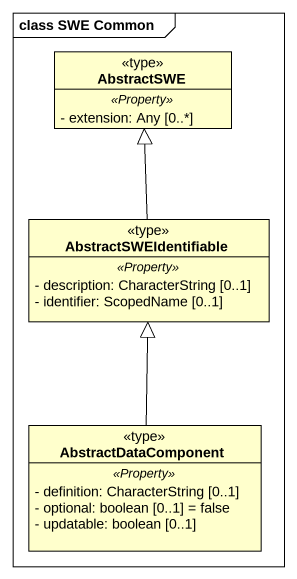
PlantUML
@startuml
mainframe class SWE Common
hide circle
hide empty members
skinparam classAttributeIconSize 0
class AbstractSWE <<type>> {
  .. <<Property>> ..
  - extension: Any [0..*]
}
class AbstractSWEIdentifiable <<type>> {
  .. <<Property>> ..
  - description: CharacterString [0..1]
  - identifier: ScopedName [0..1]
}
class AbstractDataComponent <<type>> {
  .. <<Property>> ..
  - definition: CharacterString [0..1]
  - optional: boolean [0..1] = false
  - updatable: boolean [0..1]
}
AbstractSWEIdentifiable -up-|> AbstractSWE
AbstractDataComponent -up-|> AbstractSWEIdentifiable
@enduml
